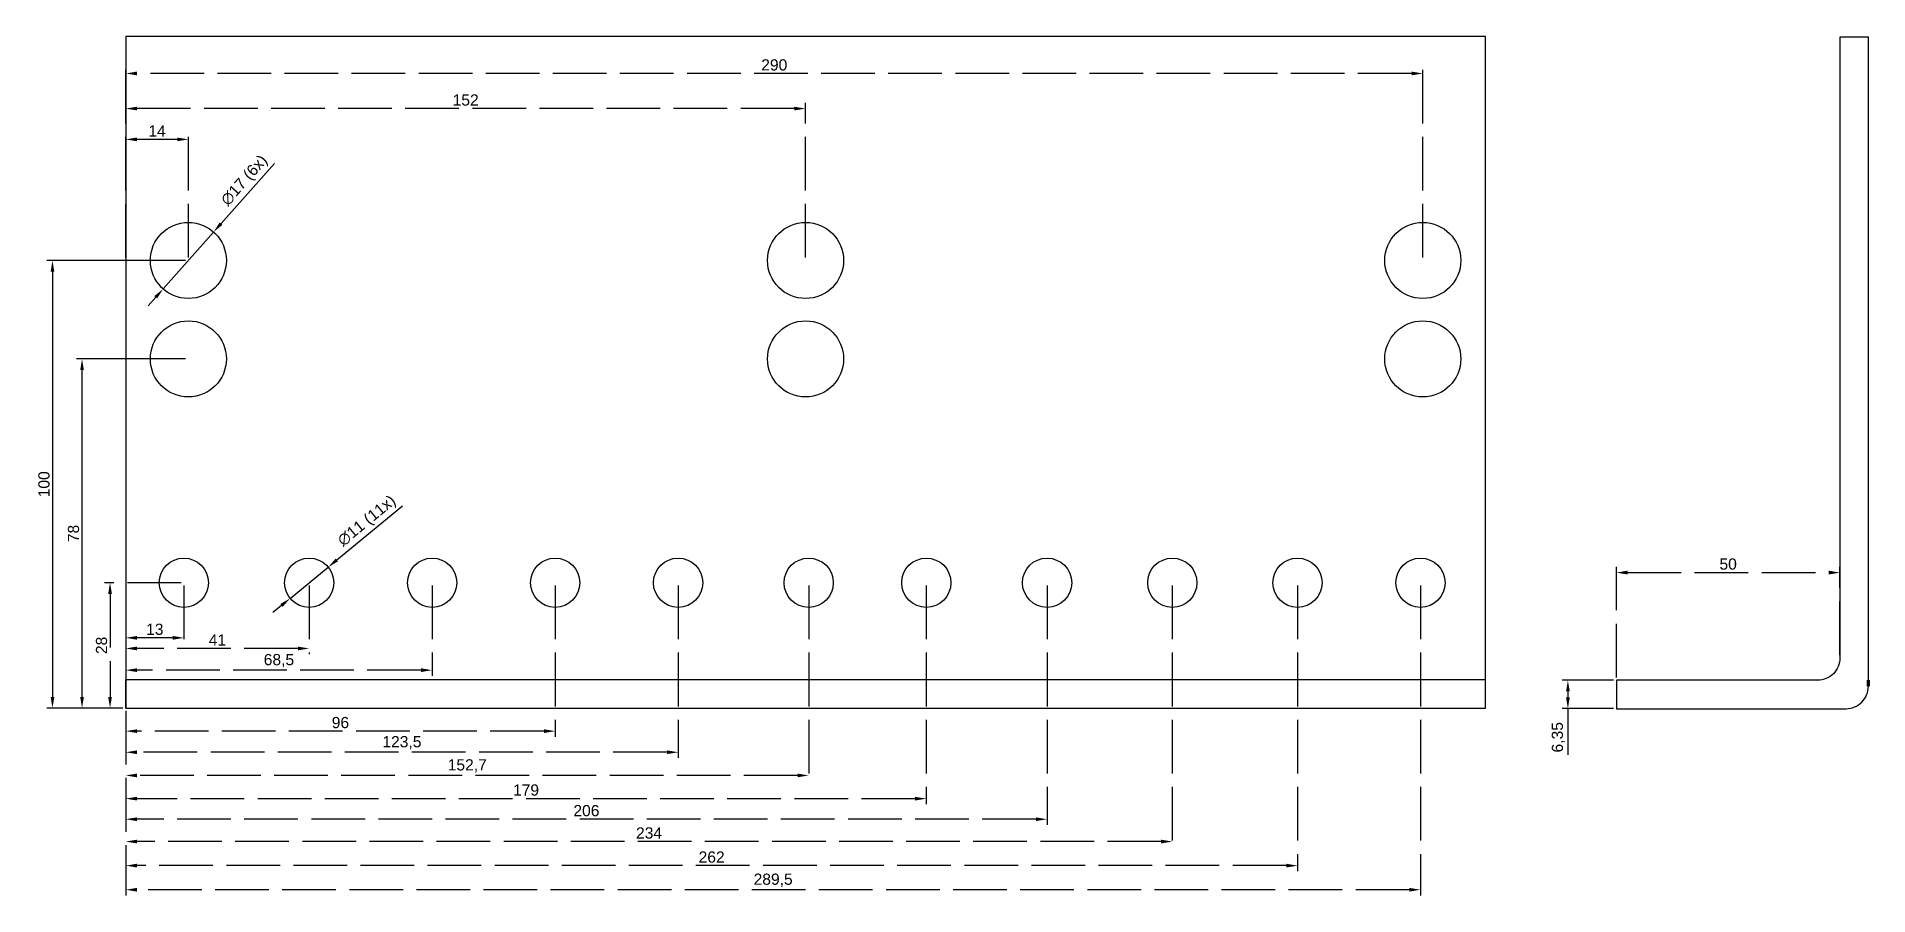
# Model space of a CAD drawing. Header units: millimetres. Extents: x 3 to 413, y 35 to 227.
import ezdxf

# ---------------------------------------------------------------- set-up
doc = ezdxf.new("R2010")
doc.units = ezdxf.units.MM
doc.linetypes.add('ACAD_ISO02W100', pattern=[15, 12, -3])
doc.styles.get("Standard").update_dxf_attribs({"font": 'arial.ttf'})
doc.dimstyles.new('ISO-25', dxfattribs={"dimtxt": 2.5, "dimasz": 2.5, "dimexe": 1.25, "dimexo": 0.625, "dimtad": 1, "dimtxsty": 'Standard', "dimcen": 2.5, "dimadec": 0, "dimazin": 0, "dimtfac": 1, "dimtmove": 0, "dimatfit": 3, "dimfxl": 1, "dimarcsym": 0})

# ---------------------------------------------------------------- blocks, each defined once
blk = doc.blocks.new('*D73')
at = {"color": 0, "lineweight": -2, "transparency": 16777216}
for p, q in [((56.49, 198.28), (44.56, 184.83)), ((31.62, 170.24), (42.9, 182.96)), ((29.96, 168.37), (28.3, 166.5))]:
    blk.add_line(p, q, dxfattribs=at)
at = {"color": 0, "transparency": 16777216}
for points in [[(44.25, 185.11), (44.87, 184.56), (42.9, 182.96)], [(29.65, 168.65), (30.27, 168.1), (31.62, 170.24)]]:
    blk.add_solid(points, dxfattribs=at)
at = {"layer": 'Defpoints', "color": 0, "transparency": 16777216}
for p in [(42.9, 182.96), (31.62, 170.24)]:
    blk.add_point(p, dxfattribs=at)
at = {"color": 0, "transparency": 16777216, "insert": (49.94, 194.35), "char_height": 2.5, "attachment_point": 5, "rotation": 48.4225}
blk.add_mtext('∅17 (6x)', dxfattribs=at)
blk = doc.blocks.new('*D74')
at = {"color": 0, "lineweight": -2, "transparency": 16777216}
for p, q in [((85.14, 121.74), (70.44, 109.68)), ((60.01, 101.11), (68.51, 108.09)), ((58.08, 99.53), (56.14, 97.94))]:
    blk.add_line(p, q, dxfattribs=at)
at = {"color": 0, "transparency": 16777216}
for points in [[(70.18, 110), (70.71, 109.36), (68.51, 108.09)], [(57.81, 99.85), (58.34, 99.2), (60.01, 101.11)]]:
    blk.add_solid(points, dxfattribs=at)
at = {"layer": 'Defpoints', "color": 0, "transparency": 16777216}
for p in [(68.51, 108.09), (60.01, 101.11)]:
    blk.add_point(p, dxfattribs=at)
at = {"color": 0, "transparency": 16777216, "insert": (77.3, 118.27), "char_height": 2.5, "attachment_point": 5, "rotation": 39.3871}
blk.add_mtext('∅11 (11x)', dxfattribs=at)
blk = doc.blocks.new('*D75')
at = {"color": 0, "linetype": 'ACAD_ISO02W100', "lineweight": -2, "transparency": 16777216}
for p, q in [((35.63, 104.6), (18.5, 104.6)), ((19.75, 102.1), (19.75, 79.1)), ((22.63, 76.6), (18.5, 76.6))]:
    blk.add_line(p, q, dxfattribs=at)
at = {"color": 0, "linetype": 'ACAD_ISO02W100', "transparency": 16777216}
for points in [[(19.33, 102.1), (20.17, 102.1), (19.75, 104.6)], [(19.33, 79.1), (20.17, 79.1), (19.75, 76.6)]]:
    blk.add_solid(points, dxfattribs=at)
at = {"layer": 'Defpoints', "color": 0, "linetype": 'ACAD_ISO02W100', "transparency": 16777216}
for p in [(36.26, 104.6), (19.75, 76.6), (23.26, 76.6)]:
    blk.add_point(p, dxfattribs=at)
at = {"color": 0, "linetype": 'ACAD_ISO02W100', "transparency": 16777216, "insert": (17.85, 90.6), "char_height": 2.5, "attachment_point": 5, "rotation": 90}
blk.add_mtext('28', dxfattribs=at)
blk = doc.blocks.new('*D76')
at = {"color": 0, "linetype": 'ACAD_ISO02W100', "lineweight": -2, "transparency": 16777216}
for p, q in [((23.26, 103.98), (23.26, 91.04)), ((36.26, 103.98), (36.26, 91.04)), ((33.76, 92.29), (25.76, 92.29))]:
    blk.add_line(p, q, dxfattribs=at)
at = {"color": 0, "linetype": 'ACAD_ISO02W100', "transparency": 16777216}
for points in [[(25.76, 92.71), (25.76, 91.87), (23.26, 92.29)], [(33.76, 92.71), (33.76, 91.87), (36.26, 92.29)]]:
    blk.add_solid(points, dxfattribs=at)
at = {"layer": 'Defpoints', "color": 0, "linetype": 'ACAD_ISO02W100', "transparency": 16777216}
for p in [(23.26, 104.6), (36.26, 104.6), (23.26, 92.29)]:
    blk.add_point(p, dxfattribs=at)
at = {"color": 0, "linetype": 'ACAD_ISO02W100', "transparency": 16777216, "insert": (29.76, 94.19), "char_height": 2.5, "attachment_point": 5}
blk.add_mtext('13', dxfattribs=at)
blk = doc.blocks.new('*D77')
at = {"color": 0, "linetype": 'ACAD_ISO02W100', "lineweight": -2, "transparency": 16777216}
for p, q in [((23.26, 103.98), (23.26, 88.67)), ((64.26, 103.98), (64.26, 88.67)), ((61.76, 89.92), (25.76, 89.92))]:
    blk.add_line(p, q, dxfattribs=at)
at = {"color": 0, "linetype": 'ACAD_ISO02W100', "transparency": 16777216}
for points in [[(25.76, 90.34), (25.76, 89.5), (23.26, 89.92)], [(61.76, 90.34), (61.76, 89.5), (64.26, 89.92)]]:
    blk.add_solid(points, dxfattribs=at)
at = {"layer": 'Defpoints', "color": 0, "linetype": 'ACAD_ISO02W100', "transparency": 16777216}
for p in [(23.26, 104.6), (64.26, 104.6), (23.26, 89.92)]:
    blk.add_point(p, dxfattribs=at)
at = {"color": 0, "linetype": 'ACAD_ISO02W100', "transparency": 16777216, "insert": (43.76, 91.8), "char_height": 2.5, "attachment_point": 5}
blk.add_mtext('41', dxfattribs=at)
blk = doc.blocks.new('*D78')
at = {"color": 0, "linetype": 'ACAD_ISO02W100', "lineweight": -2, "transparency": 16777216}
for p, q in [((23.26, 103.98), (23.26, 83.82)), ((91.76, 103.98), (91.76, 83.82)), ((89.26, 85.07), (25.76, 85.07))]:
    blk.add_line(p, q, dxfattribs=at)
at = {"color": 0, "linetype": 'ACAD_ISO02W100', "transparency": 16777216}
for points in [[(25.76, 85.49), (25.76, 84.65), (23.26, 85.07)], [(89.26, 85.49), (89.26, 84.65), (91.76, 85.07)]]:
    blk.add_solid(points, dxfattribs=at)
at = {"layer": 'Defpoints', "color": 0, "linetype": 'ACAD_ISO02W100', "transparency": 16777216}
for p in [(23.26, 104.6), (91.76, 104.6), (23.26, 85.07)]:
    blk.add_point(p, dxfattribs=at)
at = {"color": 0, "linetype": 'ACAD_ISO02W100', "transparency": 16777216, "insert": (57.51, 87.2), "char_height": 2.5, "attachment_point": 5}
blk.add_mtext('68,5', dxfattribs=at)
blk = doc.blocks.new('*D79')
at = {"color": 0, "linetype": 'ACAD_ISO02W100', "lineweight": -2, "transparency": 16777216}
for p, q in [((119.26, 103.98), (119.26, 70.2)), ((23.26, 75.98), (23.26, 70.2)), ((116.76, 71.45), (25.76, 71.45))]:
    blk.add_line(p, q, dxfattribs=at)
at = {"color": 0, "linetype": 'ACAD_ISO02W100', "transparency": 16777216}
for points in [[(25.76, 71.86), (25.76, 71.03), (23.26, 71.45)], [(116.76, 71.86), (116.76, 71.03), (119.26, 71.45)]]:
    blk.add_solid(points, dxfattribs=at)
at = {"layer": 'Defpoints', "color": 0, "linetype": 'ACAD_ISO02W100', "transparency": 16777216}
for p in [(119.26, 104.6), (23.26, 76.6), (23.26, 71.45)]:
    blk.add_point(p, dxfattribs=at)
at = {"color": 0, "linetype": 'ACAD_ISO02W100', "transparency": 16777216, "insert": (71.26, 73.35), "char_height": 2.5, "attachment_point": 5}
blk.add_mtext('96', dxfattribs=at)
blk = doc.blocks.new('*D80')
at = {"color": 0, "linetype": 'ACAD_ISO02W100', "lineweight": -2, "transparency": 16777216}
for p, q in [((146.76, 103.98), (146.76, 65.48)), ((23.26, 75.98), (23.26, 65.48)), ((144.26, 66.73), (25.76, 66.73))]:
    blk.add_line(p, q, dxfattribs=at)
at = {"color": 0, "linetype": 'ACAD_ISO02W100', "transparency": 16777216}
for points in [[(25.76, 67.15), (25.76, 66.32), (23.26, 66.73)], [(144.26, 67.15), (144.26, 66.32), (146.76, 66.73)]]:
    blk.add_solid(points, dxfattribs=at)
at = {"layer": 'Defpoints', "color": 0, "linetype": 'ACAD_ISO02W100', "transparency": 16777216}
for p in [(146.76, 104.6), (23.26, 76.6), (23.26, 66.73)]:
    blk.add_point(p, dxfattribs=at)
at = {"color": 0, "linetype": 'ACAD_ISO02W100', "transparency": 16777216, "insert": (85.01, 68.86), "char_height": 2.5, "attachment_point": 5}
blk.add_mtext('123,5', dxfattribs=at)
blk = doc.blocks.new('*D81')
at = {"color": 0, "linetype": 'ACAD_ISO02W100', "lineweight": -2, "transparency": 16777216}
for p, q in [((175.96, 103.98), (175.96, 60.3)), ((23.26, 75.98), (23.26, 60.3)), ((173.46, 61.55), (25.76, 61.55))]:
    blk.add_line(p, q, dxfattribs=at)
at = {"color": 0, "linetype": 'ACAD_ISO02W100', "transparency": 16777216}
for points in [[(25.76, 61.97), (25.76, 61.13), (23.26, 61.55)], [(173.46, 61.97), (173.46, 61.13), (175.96, 61.55)]]:
    blk.add_solid(points, dxfattribs=at)
at = {"layer": 'Defpoints', "color": 0, "linetype": 'ACAD_ISO02W100', "transparency": 16777216}
for p in [(175.96, 104.6), (23.26, 76.6), (23.26, 61.55)]:
    blk.add_point(p, dxfattribs=at)
at = {"color": 0, "linetype": 'ACAD_ISO02W100', "transparency": 16777216, "insert": (99.61, 63.68), "char_height": 2.5, "attachment_point": 5}
blk.add_mtext('152,7', dxfattribs=at)
blk = doc.blocks.new('*D82')
at = {"color": 0, "linetype": 'ACAD_ISO02W100', "lineweight": -2, "transparency": 16777216}
for p, q in [((202.26, 103.98), (202.26, 55.11)), ((23.26, 75.98), (23.26, 55.11)), ((199.76, 56.36), (25.76, 56.36))]:
    blk.add_line(p, q, dxfattribs=at)
at = {"color": 0, "linetype": 'ACAD_ISO02W100', "transparency": 16777216}
for points in [[(25.76, 56.78), (25.76, 55.95), (23.26, 56.36)], [(199.76, 56.78), (199.76, 55.95), (202.26, 56.36)]]:
    blk.add_solid(points, dxfattribs=at)
at = {"layer": 'Defpoints', "color": 0, "linetype": 'ACAD_ISO02W100', "transparency": 16777216}
for p in [(202.26, 104.6), (23.26, 76.6), (23.26, 56.36)]:
    blk.add_point(p, dxfattribs=at)
at = {"color": 0, "linetype": 'ACAD_ISO02W100', "transparency": 16777216, "insert": (112.76, 58.27), "char_height": 2.5, "attachment_point": 5}
blk.add_mtext('179', dxfattribs=at)
blk = doc.blocks.new('*D83')
at = {"color": 0, "linetype": 'ACAD_ISO02W100', "lineweight": -2, "transparency": 16777216}
for p, q in [((229.26, 103.98), (229.26, 50.52)), ((23.26, 75.98), (23.26, 50.52)), ((226.76, 51.77), (25.76, 51.77))]:
    blk.add_line(p, q, dxfattribs=at)
at = {"color": 0, "linetype": 'ACAD_ISO02W100', "transparency": 16777216}
for points in [[(25.76, 52.18), (25.76, 51.35), (23.26, 51.77)], [(226.76, 52.18), (226.76, 51.35), (229.26, 51.77)]]:
    blk.add_solid(points, dxfattribs=at)
at = {"layer": 'Defpoints', "color": 0, "linetype": 'ACAD_ISO02W100', "transparency": 16777216}
for p in [(229.26, 104.6), (23.26, 76.6), (23.26, 51.77)]:
    blk.add_point(p, dxfattribs=at)
at = {"color": 0, "linetype": 'ACAD_ISO02W100', "transparency": 16777216, "insert": (126.26, 53.67), "char_height": 2.5, "attachment_point": 5}
blk.add_mtext('206', dxfattribs=at)
blk = doc.blocks.new('*D84')
at = {"color": 0, "linetype": 'ACAD_ISO02W100', "lineweight": -2, "transparency": 16777216}
for p, q in [((257.26, 103.98), (257.26, 45.53)), ((23.26, 75.98), (23.26, 45.53)), ((254.76, 46.78), (25.76, 46.78))]:
    blk.add_line(p, q, dxfattribs=at)
at = {"color": 0, "linetype": 'ACAD_ISO02W100', "transparency": 16777216}
for points in [[(25.76, 47.19), (25.76, 46.36), (23.26, 46.78)], [(254.76, 47.19), (254.76, 46.36), (257.26, 46.78)]]:
    blk.add_solid(points, dxfattribs=at)
at = {"layer": 'Defpoints', "color": 0, "linetype": 'ACAD_ISO02W100', "transparency": 16777216}
for p in [(257.26, 104.6), (23.26, 76.6), (23.26, 46.78)]:
    blk.add_point(p, dxfattribs=at)
at = {"color": 0, "linetype": 'ACAD_ISO02W100', "transparency": 16777216, "insert": (140.26, 48.68), "char_height": 2.5, "attachment_point": 5}
blk.add_mtext('234', dxfattribs=at)
blk = doc.blocks.new('*D85')
at = {"color": 0, "linetype": 'ACAD_ISO02W100', "lineweight": -2, "transparency": 16777216}
for p, q in [((285.26, 103.98), (285.26, 40.15)), ((23.26, 75.98), (23.26, 40.15)), ((282.76, 41.4), (25.76, 41.4))]:
    blk.add_line(p, q, dxfattribs=at)
at = {"color": 0, "linetype": 'ACAD_ISO02W100', "transparency": 16777216}
for points in [[(25.76, 41.82), (25.76, 40.98), (23.26, 41.4)], [(282.76, 41.82), (282.76, 40.98), (285.26, 41.4)]]:
    blk.add_solid(points, dxfattribs=at)
at = {"layer": 'Defpoints', "color": 0, "linetype": 'ACAD_ISO02W100', "transparency": 16777216}
for p in [(285.26, 104.6), (23.26, 76.6), (23.26, 41.4)]:
    blk.add_point(p, dxfattribs=at)
at = {"color": 0, "linetype": 'ACAD_ISO02W100', "transparency": 16777216, "insert": (154.26, 43.3), "char_height": 2.5, "attachment_point": 5}
blk.add_mtext('262', dxfattribs=at)
blk = doc.blocks.new('*D86')
at = {"color": 0, "linetype": 'ACAD_ISO02W100', "lineweight": -2, "transparency": 16777216}
for p, q in [((312.76, 103.98), (312.76, 34.76)), ((23.26, 75.98), (23.26, 34.76)), ((310.26, 36.01), (25.76, 36.01))]:
    blk.add_line(p, q, dxfattribs=at)
at = {"color": 0, "linetype": 'ACAD_ISO02W100', "transparency": 16777216}
for points in [[(25.76, 36.43), (25.76, 35.6), (23.26, 36.01)], [(310.26, 36.43), (310.26, 35.6), (312.76, 36.01)]]:
    blk.add_solid(points, dxfattribs=at)
at = {"layer": 'Defpoints', "color": 0, "linetype": 'ACAD_ISO02W100', "transparency": 16777216}
for p in [(312.76, 104.6), (23.26, 76.6), (23.26, 36.01)]:
    blk.add_point(p, dxfattribs=at)
at = {"color": 0, "linetype": 'ACAD_ISO02W100', "transparency": 16777216, "insert": (168.01, 38.14), "char_height": 2.5, "attachment_point": 5}
blk.add_mtext('289,5', dxfattribs=at)
blk = doc.blocks.new('*D87')
at = {"color": 0, "lineweight": -2, "transparency": 16777216}
for p, q in [((36.63, 154.6), (12.24, 154.6)), ((13.49, 79.1), (13.49, 152.1)), ((22.63, 76.6), (12.24, 76.6))]:
    blk.add_line(p, q, dxfattribs=at)
at = {"color": 0, "transparency": 16777216}
for points in [[(13.07, 152.1), (13.91, 152.1), (13.49, 154.6)], [(13.07, 79.1), (13.91, 79.1), (13.49, 76.6)]]:
    blk.add_solid(points, dxfattribs=at)
at = {"layer": 'Defpoints', "color": 0, "transparency": 16777216}
for p in [(13.49, 154.6), (37.26, 154.6), (23.26, 76.6)]:
    blk.add_point(p, dxfattribs=at)
at = {"color": 0, "transparency": 16777216, "insert": (11.59, 115.6), "char_height": 2.5, "attachment_point": 5, "rotation": 90}
blk.add_mtext('78', dxfattribs=at)
blk = doc.blocks.new('*D88')
at = {"color": 0, "lineweight": -2, "transparency": 16777216}
for p, q in [((36.63, 176.6), (5.63, 176.6)), ((6.88, 174.1), (6.88, 79.1)), ((22.63, 76.6), (5.63, 76.6))]:
    blk.add_line(p, q, dxfattribs=at)
at = {"color": 0, "transparency": 16777216}
for points in [[(6.46, 174.1), (7.29, 174.1), (6.88, 176.6)], [(6.46, 79.1), (7.29, 79.1), (6.88, 76.6)]]:
    blk.add_solid(points, dxfattribs=at)
at = {"layer": 'Defpoints', "color": 0, "transparency": 16777216}
for p in [(37.26, 176.6), (6.88, 76.6), (23.26, 76.6)]:
    blk.add_point(p, dxfattribs=at)
at = {"color": 0, "transparency": 16777216, "insert": (4.98, 126.6), "char_height": 2.5, "attachment_point": 5, "rotation": 90}
blk.add_mtext('100', dxfattribs=at)
blk = doc.blocks.new('*D89')
at = {"color": 0, "linetype": 'ACAD_ISO02W100', "lineweight": -2, "transparency": 16777216}
for p, q in [((23.26, 177.23), (23.26, 204.9)), ((37.26, 177.23), (37.26, 204.9)), ((34.76, 203.65), (25.76, 203.65))]:
    blk.add_line(p, q, dxfattribs=at)
at = {"color": 0, "linetype": 'ACAD_ISO02W100', "transparency": 16777216}
for points in [[(25.76, 204.07), (25.76, 203.24), (23.26, 203.65)], [(34.76, 204.07), (34.76, 203.24), (37.26, 203.65)]]:
    blk.add_solid(points, dxfattribs=at)
at = {"layer": 'Defpoints', "color": 0, "linetype": 'ACAD_ISO02W100', "transparency": 16777216}
for p in [(23.26, 203.65), (23.26, 176.6), (37.26, 176.6)]:
    blk.add_point(p, dxfattribs=at)
at = {"color": 0, "linetype": 'ACAD_ISO02W100', "transparency": 16777216, "insert": (30.26, 205.53), "char_height": 2.5, "attachment_point": 5}
blk.add_mtext('14', dxfattribs=at)
blk = doc.blocks.new('*D90')
at = {"color": 0, "linetype": 'ACAD_ISO02W100', "lineweight": -2, "transparency": 16777216}
for p, q in [((23.26, 177.23), (23.26, 211.79)), ((172.76, 210.54), (25.76, 210.54)), ((175.26, 177.23), (175.26, 211.79))]:
    blk.add_line(p, q, dxfattribs=at)
at = {"color": 0, "linetype": 'ACAD_ISO02W100', "transparency": 16777216}
for points in [[(25.76, 210.95), (25.76, 210.12), (23.26, 210.54)], [(172.76, 210.95), (172.76, 210.12), (175.26, 210.54)]]:
    blk.add_solid(points, dxfattribs=at)
at = {"layer": 'Defpoints', "color": 0, "linetype": 'ACAD_ISO02W100', "transparency": 16777216}
for p in [(23.26, 210.54), (23.26, 176.6), (175.26, 176.6)]:
    blk.add_point(p, dxfattribs=at)
at = {"color": 0, "linetype": 'ACAD_ISO02W100', "transparency": 16777216, "insert": (99.26, 212.44), "char_height": 2.5, "attachment_point": 5}
blk.add_mtext('152', dxfattribs=at)
blk = doc.blocks.new('*D91')
at = {"color": 0, "linetype": 'ACAD_ISO02W100', "lineweight": -2, "transparency": 16777216}
for p, q in [((23.26, 177.23), (23.26, 219.63)), ((310.76, 218.38), (25.76, 218.38)), ((313.26, 177.23), (313.26, 219.63))]:
    blk.add_line(p, q, dxfattribs=at)
at = {"color": 0, "linetype": 'ACAD_ISO02W100', "transparency": 16777216}
for points in [[(25.76, 218.8), (25.76, 217.96), (23.26, 218.38)], [(310.76, 218.8), (310.76, 217.96), (313.26, 218.38)]]:
    blk.add_solid(points, dxfattribs=at)
at = {"layer": 'Defpoints', "color": 0, "linetype": 'ACAD_ISO02W100', "transparency": 16777216}
for p in [(23.26, 218.38), (23.26, 176.6), (313.26, 176.6)]:
    blk.add_point(p, dxfattribs=at)
at = {"color": 0, "linetype": 'ACAD_ISO02W100', "transparency": 16777216, "insert": (168.26, 220.28), "char_height": 2.5, "attachment_point": 5}
blk.add_mtext('290', dxfattribs=at)
blk = doc.blocks.new('*D92')
at = {"color": 0, "linetype": 'ACAD_ISO02W100', "lineweight": -2, "transparency": 16777216}
for p, q in [((356.54, 83.44), (356.54, 108.12)), ((359.04, 106.87), (404.04, 106.87)), ((406.54, 88.44), (406.54, 108.12))]:
    blk.add_line(p, q, dxfattribs=at)
at = {"color": 0, "linetype": 'ACAD_ISO02W100', "transparency": 16777216}
for points in [[(359.04, 107.29), (359.04, 106.45), (356.54, 106.87)], [(404.04, 107.29), (404.04, 106.45), (406.54, 106.87)]]:
    blk.add_solid(points, dxfattribs=at)
at = {"layer": 'Defpoints', "color": 0, "linetype": 'ACAD_ISO02W100', "transparency": 16777216}
for p in [(406.54, 106.87), (406.54, 87.82), (356.54, 82.82)]:
    blk.add_point(p, dxfattribs=at)
at = {"color": 0, "linetype": 'ACAD_ISO02W100', "transparency": 16777216, "insert": (381.54, 108.77), "char_height": 2.5, "attachment_point": 5}
blk.add_mtext('50', dxfattribs=at)
blk = doc.blocks.new('*D93')
at = {"color": 0, "linetype": 'Continuous', "lineweight": -2, "transparency": 16777216}
for p, q in [((355.91, 82.82), (344.46, 82.82)), ((345.71, 80.32), (345.71, 78.97)), ((355.91, 76.47), (344.46, 76.47)), ((345.71, 76.47), (345.71, 66.19))]:
    blk.add_line(p, q, dxfattribs=at)
at = {"color": 0, "linetype": 'Continuous', "transparency": 16777216}
for points in [[(345.29, 80.32), (346.12, 80.32), (345.71, 82.82)], [(345.29, 78.97), (346.12, 78.97), (345.71, 76.47)]]:
    blk.add_solid(points, dxfattribs=at)
at = {"layer": 'Defpoints', "color": 0, "linetype": 'Continuous', "transparency": 16777216}
for p in [(356.54, 82.82), (345.71, 76.47), (356.54, 76.47)]:
    blk.add_point(p, dxfattribs=at)
at = {"color": 0, "linetype": 'Continuous', "transparency": 16777216, "insert": (343.58, 70.08), "char_height": 2.5, "attachment_point": 5, "rotation": 90}
blk.add_mtext('6,35', dxfattribs=at)

msp = doc.modelspace()

# ---------------------------------------------------------------- linework, layer by layer
for p, q in [((327.259, 226.603), (323.259, 226.603)), ((327.259, 81.603), (327.259, 226.603)), ((23.259, 76.603), (23.259, 82.953)), ((23.259, 82.953), (327.259, 82.953))]:
    msp.add_line(p, q)
msp.add_lwpolyline([(323.259, 226.603), (23.259, 226.603), (23.259, 76.603), (323.259, 76.603), (327.259, 76.603), (327.259, 81.603)])
at = {"linetype": 'Continuous'}
msp.add_lwpolyline([(406.54, 76.466), (407.89, 76.466, 0.4142136), (412.89, 81.466), (412.89, 226.466), (406.54, 226.466), (406.54, 87.816, -0.4142136), (401.54, 82.816), (356.54, 82.816), (356.54, 76.466), (407.89, 76.466)], format="xyb", dxfattribs=at)
at = {"linetype": 'Continuous', "lineweight": 100}
msp.add_lwpolyline([(412.89, 81.466), (412.89, 82.816)], dxfattribs=at)
for centre, radius in [((37.259, 176.603), 8.5), ((175.259, 176.603), 8.5), ((313.259, 176.603), 8.5), ((37.259, 154.603), 8.5), ((175.259, 154.603), 8.5), ((313.259, 154.603), 8.5), ((36.259, 104.603), 5.5), ((64.259, 104.603), 5.5), ((91.759, 104.603), 5.5), ((119.259, 104.603), 5.5), ((146.759, 104.603), 5.5), ((175.959, 104.603), 5.5), ((202.259, 104.603), 5.5), ((229.259, 104.603), 5.5), ((257.259, 104.603), 5.5), ((285.259, 104.603), 5.5), ((312.759, 104.603), 5.5)]:
    msp.add_circle(centre, radius)

# ---------------------------------------------------------------- dimensions: what is measured, and where the dimension line sits
at = {"linetype": 'ACAD_ISO02W100'}
for base, p1, p2, picture, middle in [((23.259, 218.379), (313.259, 176.603), (23.259, 176.603), '*D91', (168.259, 220.281)), ((23.259, 210.538), (175.259, 176.603), (23.259, 176.603), '*D90', (99.259, 212.439)), ((23.259, 203.653), (37.259, 176.603), (23.259, 176.603), '*D89', (30.259, 205.533)), ((406.54, 106.869), (356.54, 82.816), (406.54, 87.816), '*D92', (381.54, 108.77)), ((23.259, 92.291), (36.259, 104.603), (23.259, 104.603), '*D76', (29.759, 94.193)), ((23.259, 89.921), (64.259, 104.603), (23.259, 104.603), '*D77', (43.759, 91.802)), ((23.259, 85.07), (91.759, 104.603), (23.259, 104.603), '*D78', (57.509, 87.197)), ((23.259, 71.448), (119.259, 104.603), (23.259, 76.603), '*D79', (71.259, 73.349)), ((23.259, 66.733), (146.759, 104.603), (23.259, 76.603), '*D80', (85.009, 68.86)), ((23.259, 61.549), (175.959, 104.603), (23.259, 76.603), '*D81', (99.609, 63.676)), ((23.259, 56.365), (202.259, 104.603), (23.259, 76.603), '*D82', (112.759, 58.266)), ((23.259, 51.768), (229.259, 104.603), (23.259, 76.603), '*D83', (126.259, 53.669)), ((23.259, 46.776), (257.259, 104.603), (23.259, 76.603), '*D84', (140.259, 48.679)), ((23.259, 41.401), (285.259, 104.603), (23.259, 76.603), '*D85', (154.259, 43.302)), ((23.259, 36.014), (312.759, 104.603), (23.259, 76.603), '*D86', (168.009, 38.141))]:
    dim = msp.add_linear_dim(base=base, p1=p1, p2=p2, dimstyle='ISO-25', dxfattribs=at)
    dim.commit()
    dim.dimension.update_dxf_attribs({"geometry": picture, "text_midpoint": middle})
dim = msp.add_diameter_dim_2p(p1=(31.618, 170.245), p2=(42.9, 182.962), text='<> (6x)', dimstyle='ISO-25')
dim.commit()
dim.dimension.update_dxf_attribs({"geometry": '*D73', "text_midpoint": (51.656, 192.832), "dimtype": 163})
for base, p1, p2, picture, middle in [((6.877, 76.603), (37.259, 176.603), (23.259, 76.603), '*D88', (4.976, 126.603)), ((13.49, 154.603), (23.259, 76.603), (37.259, 154.603), '*D87', (11.589, 115.603))]:
    dim = msp.add_linear_dim(base=base, p1=p1, p2=p2, angle=90, dimstyle='ISO-25')
    dim.commit()
    dim.dimension.update_dxf_attribs({"geometry": picture, "text_midpoint": middle})
dim = msp.add_diameter_dim_2p(p1=(60.008, 101.113), p2=(68.51, 108.094), text='<> (11x)', dimstyle='ISO-25')
dim.commit()
dim.dimension.update_dxf_attribs({"geometry": '*D74', "text_midpoint": (77.303, 118.274)})
dim = msp.add_linear_dim(base=(19.751, 76.603), p1=(36.259, 104.603), p2=(23.259, 76.603), angle=90, dimstyle='ISO-25', dxfattribs=at)
dim.commit()
dim.dimension.update_dxf_attribs({"geometry": '*D75', "text_midpoint": (17.849, 90.603)})
at = {"linetype": 'Continuous'}
dim = msp.add_linear_dim(base=(345.706, 76.466), p1=(356.54, 82.816), p2=(356.54, 76.466), angle=90, dimstyle='ISO-25', dxfattribs=at)
dim.commit()
dim.dimension.update_dxf_attribs({"geometry": '*D93', "text_midpoint": (343.578, 70.078)})

doc.saveas('drawing.dxf')
